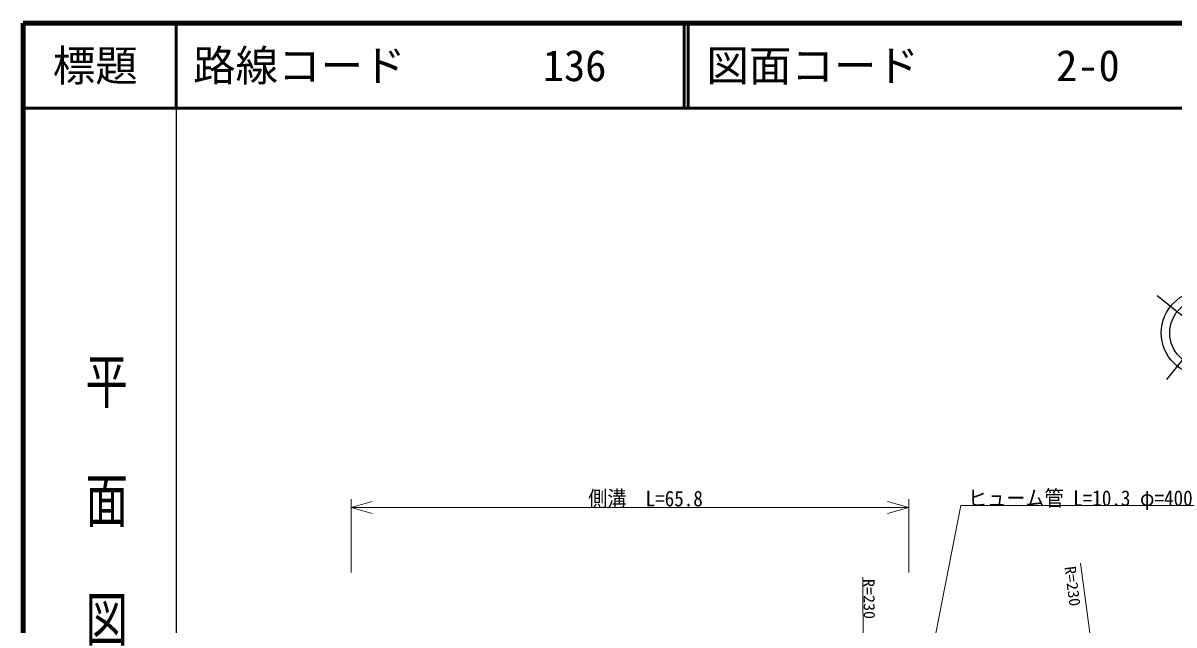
# Model space of a CAD drawing. Units: millimetres, scale not verified. Extents: x 40000 to 680000, y 20000 to 380000.
# Drawn here: x 40000 to 175382, y 309227 to 380000 of the extents above; entities that cross this region are included whole.
import ezdxf
from ezdxf.enums import TextEntityAlignment as Align

# ---------------------------------------------------------------- set-up
doc = ezdxf.new("R2010")
doc.units = ezdxf.units.MM
doc.header["$LTSCALE"] = 1000
for name, color, linetype, lineweight in [('M-BMK-SRVR', 3, 'Continuous', 25), ('M-STR-HTXT', 7, 'Continuous', 13), ('M-TTL', 2, 'Continuous', 140), ('M-TTL-BAND', 7, 'Continuous', 25), ('M-TTL-LINE', 7, 'Continuous', 50)]:
    doc.layers.add(name, color=color, linetype=linetype, lineweight=lineweight)
doc.layers.add('M-TTL-TXT', color=7, linetype='Continuous')
doc.styles.add('@ＭＳ ゴシック', font='')
doc.styles.add('ＭＳ ゴシック', font='')
doc.styles.get('@ＭＳ ゴシック').set_extended_font_data('@MS Gothic')
doc.styles.get('ＭＳ ゴシック').set_extended_font_data('MS Gothic')

msp = doc.modelspace()

# ---------------------------------------------------------------- linework, layer by layer
at = {"layer": 'M-BMK-SRVR'}
for p, q in [((190112, 357631), (174515, 338094)), ((184352, 339197), (173412, 347932))]:
    msp.add_line(p, q, dxfattribs=at)
for radius in [5000, 4000]:
    msp.add_circle((178882, 343565), radius, dxfattribs=at)
at = {"layer": 'M-STR-HTXT'}
for p, q in [((78579, 315380), (78579, 324027)), ((78579, 323027), (81079, 323727)), ((141693, 323727), (144193, 323027)), ((144193, 324027), (144193, 315380)), ((81079, 322327), (78579, 323027)), ((78579, 323027), (144193, 323027)), ((144193, 323027), (141693, 322327)), ((144363, 292938), (150318, 323285)), ((150318, 323285), (179987, 323285)), ((167843, 290312), (164404, 316501)), ((138908, 288357), (138792, 314852))]:
    msp.add_line(p, q, dxfattribs=at)
at = {"layer": 'M-TTL'}
for p, q in [((40000, 380000), (40000, 20000)), ((680000, 380000), (40000, 380000))]:
    msp.add_line(p, q, dxfattribs=at)
at = {"layer": 'M-TTL-BAND'}
msp.add_line((58000, 370000), (58000, 20000), dxfattribs=at)
at = {"layer": 'M-TTL-LINE'}
for p, q in [((58000, 380000), (58000, 370000)), ((117750, 380000), (117750, 370000)), ((118250, 380000), (118250, 370000)), ((40000, 370000), (680000, 370000))]:
    msp.add_line(p, q, dxfattribs=at)

# ---------------------------------------------------------------- texts
at = {"layer": 'M-STR-HTXT', "style": 'ＭＳ ゴシック', "width": 0.9}
for s, p in [('側溝\u3000L=65.8', (106481, 322624)), ('ヒューム管 L=10.3 φ=400', (151155, 322675))]:
    msp.add_text(s, height=1833, dxfattribs=at).set_placement(p, align=Align.BOTTOM_LEFT)
at = {"layer": 'M-STR-HTXT', "style": 'ＭＳ ゴシック', "width": 1.05}
for rotation, p in [(277.3, (162114, 315991)), (270.8, (138450, 314625))]:
    msp.add_text('R=230', height=1320, rotation=rotation, dxfattribs=at).set_placement(p, align=Align.BOTTOM_LEFT)
at = {"layer": 'M-TTL-BAND', "style": '@ＭＳ ゴシック', "width": 1.4}
msp.add_text('平  面  図', height=3666, rotation=270, dxfattribs=at).set_placement((49777, 306475), align=Align.MIDDLE_RIGHT)
at = {"layer": 'M-TTL-TXT', "style": 'ＭＳ ゴシック'}
msp.add_text('標題', height=3666, dxfattribs=at).set_placement((48500, 375000), align=Align.MIDDLE_CENTER)
for s, p in [('路線コード', (60000, 375000)), ('136', (101142, 375000)), ('図面コード', (120380, 375000)), ('2-0', (161521, 375000))]:
    msp.add_text(s, height=3666, dxfattribs=at).set_placement(p, align=Align.MIDDLE_LEFT)

doc.saveas('drawing.dxf')
